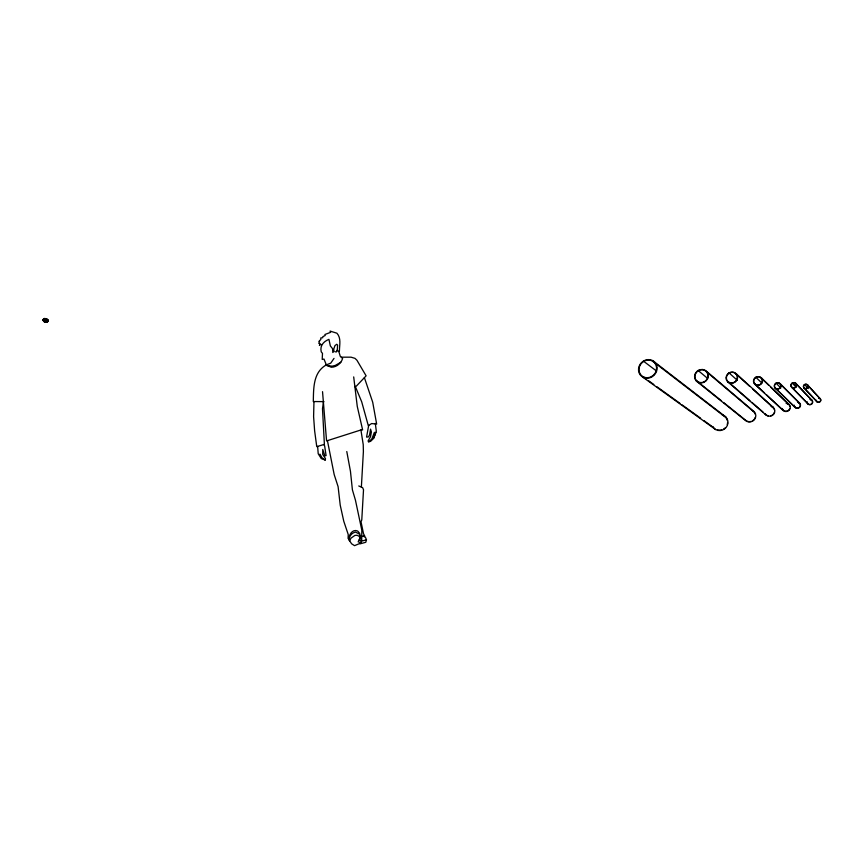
<?xml version="1.0" encoding="UTF-8"?>
<svg xmlns="http://www.w3.org/2000/svg" width="864" height="864" viewBox="0 0 864 864"><rect width="100%" height="100%" fill="white"/><g stroke="black" fill="none" stroke-linecap="round" stroke-linejoin="round"><path stroke-width="1.3" d="M45.565 319.313C41.353 318.038 45.133 323.881 45.932 319.658M46.192 320.263L44.744 321.354L45.522 320.717M43.934 319.064L45.565 318.697A1.48 1.004 -67.5 0 1 45.533 321.181L44.572 321.138L45.187 321.71M43.891 320.22L44.701 321.646L44.323 321.149A1.339 0.918 -67.5 0 0 45.965 320.328A1.339 0.918 -67.5 0 0 45.068 318.87L44.734 320.425M45.511 319.95L45.274 319.432L45.058 320.296M334.022 358.387L330.75 363.139L326.354 364.867C313.006 372.384 313.632 388.292 313.297 401.512L313.967 401.555L313.6 416.642L314.626 430.79L316.753 446.666L324.389 444.344L322.488 408.65L323.557 401.695M45.824 320.522C45.9 321.224 43.481 322.067 45.025 320.533M45.068 321.538L45.76 319.561L44.258 318.978M45.857 319.561L45.598 318.643L43.783 319.432M44.01 320.026C50.803 318.384 38.243 318.265 45.403 321.386M317.628 446.364L318.211 453.762L321.278 458.611L325.037 459.961M361.368 487.091L363.388 451.602L363.236 444.668L360.914 429.97L362.632 429.937L357.264 406.382L353.689 376.909M43.6 320.112L45.425 320.684L45.198 319.259A1.339 0.918 -67.5 0 1 43.427 320.836L43.492 320.263M43.61 319.885L45.284 320.965M44.647 321.862L44.215 321.397L45.241 321.041A1.404 0.972 -66.8 0 1 43.697 320.274L44.572 318.946M45.468 319.28L45.77 319.615A1.393 0.95 -67.5 0 1 44.312 321.311L44.172 320.944A1.339 0.918 -67.5 0 1 45.068 318.87L44.172 319.831L45.479 321.214L44.95 321.451L43.513 321.03L44.042 319.043M44.485 320.436L45.382 319.475M359.986 537.808L358.182 541.836L361.217 542.894L354.542 545.659L351.648 543.823L349.175 540.162C348.041 535.529 352.469 528.541 357.664 531.036L359.694 533.347L359.986 537.808L359.1 536.242L357.07 535.27L354.888 535.421L351 538.153L349.628 540.875M45.652 320.134L45.673 318.74A1.48 1.004 -67.5 0 0 43.988 320.36A1.48 1.004 -67.5 0 0 45.533 321.181L44.939 321.548M44.248 321.602C44.852 320.296 46.138 321.7 44.453 321.084M349.175 540.162C348.872 536.306 351.81 532.84 355.514 532.073L359.316 534.006L361.26 539.244L361.217 542.894M45.295 321.073L44.248 321.786M44.129 321.246A1.393 0.95 -67.5 0 0 45.641 319.669A1.393 0.95 -67.5 0 0 44.248 318.87A1.393 0.95 -67.5 0 0 43.913 321.116L45.241 321.052A1.404 0.972 -66.8 0 0 45.317 318.708A1.404 0.972 -66.8 0 0 43.697 320.274M44.15 320.026L44.096 320.749M44.885 321.538L44.993 321.419M45.263 318.751L43.945 320.663M46.202 321.775L46.04 321.062A1.339 0.918 -67.6 0 0 46.127 321.656C45.522 319.918 46.202 323.33 47.488 321.905M46.71 322.229L47.444 321.808M46.786 322.229L43.967 321.484M43.286 320.609A1.339 0.918 -67.5 0 1 43.772 318.794A1.339 0.918 -67.5 0 1 45.079 318.946L44.636 320.933A1.404 0.94 -68 0 1 43.319 319.928L43.567 319.248M45.403 319.918L45.122 320.566M45.112 321.743L45.047 321.289M43.708 319.918L44.464 318.762M44.399 320.177L44.712 319.529M361.746 536.458L363.409 536.198L365.526 537.505L366.476 539.806L365.796 542.268L360.094 543.845M335.038 351.788L336.42 351.907L337.306 349.747L337.608 345.06L336.744 344.272L334.951 345.611L333.774 349.013L333.936 351.302L332.813 352.49L332.543 348.656L330.35 345.913L328.936 339.347C323.514 341.528 319.702 345.708 321.246 351.864L322.488 353.387L322.207 359.424L323.978 359.068L326.354 364.867M368.69 425.401L366.574 437.076L368.399 436.925L369.522 435.164L370.559 429.149L371.39 432.011L370.505 436.752L368.086 440.932L368.647 442.13L371.941 438.761L374.404 432.324M44.755 319.162L44.572 321.689M45.014 319.874L43.502 320.728M45.349 320.144L44.928 320.501A1.307 0.896 -67.5 0 1 43.621 321.019M43.967 319.334L43.567 320.35M326.106 365.029L331.268 367.254C336.485 367.2 341.096 363.496 342.608 358.549L340.286 356.368L338.85 351.572L337.068 350.32M43.351 319.691L44.518 320.641L45.868 320.522M45.328 320.641L45.479 319.507M338.85 351.572L339.412 350.762C339.487 344.812 341.377 338.159 336.917 333.212L330.037 331.074L330.599 332.359L324.929 334.476L325.199 335.491L322.79 336.69L322.736 337.705L320.749 337.964L320.857 339.412L318.956 341.366L319.518 341.442L318.784 343.375L320.036 343.526L319.421 345.416L320.706 344.326L321.656 344.747M45.014 320.954L45.328 321.149M373.799 437.951L375.862 432.367M755.816 377.255L754.877 377.957A4.612 4.32 -26.6 0 0 755.968 384.988A4.612 4.32 -26.6 0 0 762.534 381.251A4.612 4.32 -26.6 0 0 756.95 376.78L755.816 377.255L761.778 382.968M776.034 383.162L775.343 383.67A3.37 3.154 -22.6 0 0 776.164 388.8A3.37 3.154 -22.6 0 0 780.97 386.078A3.37 3.154 -22.6 0 0 776.855 382.817L776.034 383.162L780.829 387.947M792.353 382.99L791.77 383.422A2.894 2.7 -19.8 0 0 792.493 387.806A2.894 2.7 -19.8 0 0 796.619 385.484A2.894 2.7 -19.8 0 0 793.066 382.687L792.353 382.99L795.96 386.737M804.611 384.534L804.125 384.88A2.365 2.203 -17.8 0 0 804.73 388.454A2.365 2.203 -17.8 0 0 808.099 386.564A2.365 2.203 -17.8 0 0 805.194 384.286L804.611 384.534L808.337 388.562M349.013 537.959L348.116 538.564L348.214 534.492L343.775 521.262L340.222 505.138L338.105 486.67L334.184 474.563L327.402 440.51M44.582 321.505L45.274 321.3M340.837 362.264L335.275 365.429L332.122 366.174L326.7 365.526M44.237 321.03L44.226 320.155L44.183 321.062M361.271 541.231L366.476 539.806M44.183 321.635L44.604 321.354M354.791 386.694L356.432 386.046L366.109 375.829L356.929 360.234L354.974 358.355L351.065 357.178L341.42 357.178M360.914 429.97L326.57 440.921L322.531 391.662M44.42 320.814L45.025 321.106M323.881 401.62L313.967 401.555M47.401 319.421L46.591 319.853L47.358 319.55M364.392 377.644L372.697 402.192L376.661 424.094L371.671 423.554L368.302 425.639L361.703 401.825L355.32 386.489M363.409 536.198L364.856 536.285L363.517 533.725L361.012 521.748L361.778 519.944L363.517 489.78L362.621 487.631L358.765 485.968M46.688 322.11L46.267 321.883A1.339 0.918 -67.6 0 0 47.66 321.559A1.339 0.918 -67.6 0 0 47.779 319.766A1.339 0.918 -67.6 0 0 46.386 320.101M43.384 320.533L47.326 322.024M46.04 319.626L44.107 318.859M43.816 318.902L45.058 319.28M45.068 319.572L48.103 320.576M43.61 319.118L44.572 319.475M44.41 319.745L43.459 319.388A1.307 0.896 -67.5 0 1 44.885 318.751A1.307 0.896 -67.5 0 1 44.982 320.425M43.297 319.993L44.323 320.566L43.308 320.274M44.755 320.436L45.706 320.792M45.047 318.481L47.196 319.432L44.258 318.643M359.305 539.795L361.141 540.745L361.703 540.238L361.822 530.269L355.45 500.202L352.404 489.856L350.46 471.344L346.788 451.537M642.708 377.093L715.608 429.538M642.967 376.672L646.229 379.026M648.4 380.592L653.843 384.512M657.104 386.867L679.936 403.315M682.117 404.881L700.607 418.208M703.868 420.563L713.653 427.615M643.756 361.379L656.554 371.045M652.806 360.677L725.803 416.977M652.547 361.098L725.501 417.269A7.765 7.42 -34.6 0 1 727.38 420.628M696.373 381.067L745.135 420.239A6.242 5.94 -26.6 0 0 754.434 419.58A6.242 5.94 -26.6 0 0 752.879 410.735M696.632 380.819L721.516 400.842M723.589 402.505L745.362 420.023A5.918 5.638 -26.6 0 0 750.978 421.459M369.274 441.547L370.537 441.396L373.637 438.383L376.304 431.168L375.311 423.414M698.393 370.71L707.67 378.443M706.471 371.261L754.132 411.674M706.212 371.52L753.905 411.901A5.918 5.638 -26.6 0 0 752.717 411.005M727.834 381.488L749.898 400.658M751.907 402.397L762.944 411.988M727.618 381.694L765.763 414.785M729.259 373.108L737.24 380.246M736.042 373.561L773.41 407.538M735.826 373.777L749.596 386.284M752.555 388.962L773.204 407.722M754.866 383.972L764.618 393.023M766.562 394.837L783.14 410.227M754.693 384.145L782.978 410.368M761.314 377.806L789.102 404.579M761.141 377.968L768.809 385.344M770.731 387.191L788.951 404.719A4.039 3.812 -19.1 0 0 788.13 404.125M775.354 388.055L795.161 407.333M775.224 388.174L795.053 407.452M779.944 383.692L799.502 403.25M780.062 383.573L799.61 403.132M791.791 387.18L808.034 403.855L791.683 387.277M792.439 383.098L796.046 386.845M795.722 383.432L811.782 400.324M795.83 383.335L811.89 400.226M804.146 387.936L816.988 401.62M804.06 388.022L816.912 401.706M807.365 384.901L820.076 398.714L807.451 384.815M44.723 321.721L44.69 321.44M323.784 444.496L324.637 445.921L326.084 455.576L324.896 455.911L322.758 449.474L322.726 454.453L325.49 458.633L325.307 460.156L322.045 457.812L319.961 454.097M47.293 321.916L47.261 322.067A1.469 1.004 -67.6 0 1 45.943 321.084M798.163 402.527A3.013 2.84 -17.2 0 1 799.675 406.998A3.013 2.84 -17.2 0 1 794.707 406.75M794.416 406.069A3.013 2.84 -17.2 0 1 794.329 405.335M798.217 402.376A3.175 2.992 -17.2 0 1 800.442 405.778A3.175 2.992 -17.2 0 1 796.997 408.294A3.175 2.992 -17.2 0 1 794.167 405.335M727.564 422.582A7.765 7.42 -34.6 0 1 727.24 424.548M725.123 427.95A7.765 7.42 -34.6 0 1 723.492 429.149M721.613 429.916A7.765 7.42 -34.6 0 1 717.649 429.926M722.261 414.958A8.186 7.83 -34.6 0 1 726.138 427.442A8.186 7.83 -34.6 0 1 712.778 426.643M774.382 412.366A5.033 4.774 -22.2 0 1 770.753 415.811M768.161 415.832A5.033 4.774 -22.2 0 1 765.191 413.618M772.189 406.966A5.033 4.774 -22.2 0 1 774.446 409.86M771.077 406.253A5.314 5.033 -22.2 0 1 773.69 414.212A5.314 5.033 -22.2 0 1 764.953 413.748M755.255 417.398A5.918 5.638 -26.6 0 1 752.414 420.876M754.801 413.068A5.918 5.638 -26.6 0 1 755.352 414.439M789.901 408.424A4.039 3.812 -19.1 0 1 782.147 408.51M789.566 405.508A4.039 3.812 -19.1 0 1 789.955 406.436M786.143 403.434A4.255 4.018 -19.1 0 1 790.279 407.074A4.255 4.018 -19.1 0 1 786.694 411.458A4.255 4.018 -19.1 0 1 781.931 408.575M818.575 398.153A2.16 2.02 -14.3 0 1 820.681 399.967A2.16 2.02 -14.3 0 1 818.878 402.16A2.16 2.02 -14.3 0 1 816.458 400.723M818.575 398.034A2.268 2.128 -14.3 0 1 820.8 400.14A2.268 2.128 -14.3 0 1 818.5 402.3A2.268 2.128 -14.3 0 1 816.275 400.205M810.626 399.708A2.614 2.452 -15.4 0 1 812.473 402.484A2.614 2.452 -15.4 0 1 809.644 404.546A2.614 2.452 -15.4 0 1 807.311 402.127M809.957 399.492A2.754 2.581 -15.4 0 1 812.657 402.052A2.754 2.581 -15.4 0 1 809.86 404.687A2.754 2.581 -15.4 0 1 807.17 402.127M46.332 320.026A1.469 1.004 -67.6 0 1 48.006 319.907A1.469 1.004 -67.6 0 1 47.218 322.11M44.096 321.181A1.393 0.95 -67.5 0 1 44.431 318.935A1.393 0.95 -67.5 0 1 45.824 319.734M643.486 361.022L641.552 362.513A9.677 8.932 -46.2 0 0 643.453 377.471A9.677 8.932 -46.2 0 0 656.996 369.425A9.677 8.932 -46.2 0 0 645.808 359.975L643.486 361.022M698.188 370.451L696.762 371.531A7.042 6.588 -37.6 0 0 698.296 382.385A7.042 6.588 -37.6 0 0 708.264 376.585A7.042 6.588 -37.6 0 0 699.905 369.706L698.188 370.451M729.086 372.881L727.898 373.777A5.875 5.497 -31.8 0 0 729.238 382.784A5.875 5.497 -31.8 0 0 737.575 377.978A5.875 5.497 -31.8 0 0 730.523 372.265L729.086 372.881M651.78 376.445L649.609 377.384A9.18 8.478 -46.2 0 1 639.922 373.518L639.155 371.412A9.18 8.478 -46.2 0 1 645.214 360.666A9.18 8.478 -46.2 0 1 655.96 364.954A9.18 8.478 -46.2 0 1 651.78 376.445M704.462 381.65L702.853 382.331A6.685 6.242 -37.6 0 1 695.65 379.512L695.066 377.989A6.685 6.242 -37.6 0 1 699.462 370.202A6.685 6.242 -37.6 0 1 707.454 373.334A6.685 6.242 -37.6 0 1 704.462 381.65M734.411 382.18L733.072 382.741A5.573 5.216 -31.8 0 1 727.002 380.398L726.505 379.134A5.573 5.216 -31.8 0 1 730.145 372.686A5.573 5.216 -31.8 0 1 736.884 375.278A5.573 5.216 -31.8 0 1 734.411 382.18M760.061 384.523L759.002 384.966A4.374 4.093 -26.6 0 1 754.207 383.13L753.808 382.136A4.374 4.093 -26.6 0 1 756.648 377.104A4.374 4.093 -26.6 0 1 761.972 379.134A4.374 4.093 -26.6 0 1 760.061 384.523M779.166 388.465L778.388 388.778A3.197 2.992 -22.6 0 1 774.868 387.439L774.565 386.716A3.197 2.992 -22.6 0 1 776.639 383.054A3.197 2.992 -22.6 0 1 780.548 384.545A3.197 2.992 -22.6 0 1 779.166 388.465M795.064 387.526L794.405 387.796A2.743 2.57 -19.8 0 1 791.37 386.651L791.111 386.035A2.743 2.57 -19.8 0 1 792.882 382.892A2.743 2.57 -19.8 0 1 796.252 384.167A2.743 2.57 -19.8 0 1 795.064 387.526M806.836 388.217L806.296 388.444A2.246 2.095 -17.8 0 1 803.812 387.515L803.596 387.007A2.246 2.095 -17.8 0 1 805.043 384.458A2.246 2.095 -17.8 0 1 807.797 385.484A2.246 2.095 -17.8 0 1 806.836 388.217"/></g></svg>
